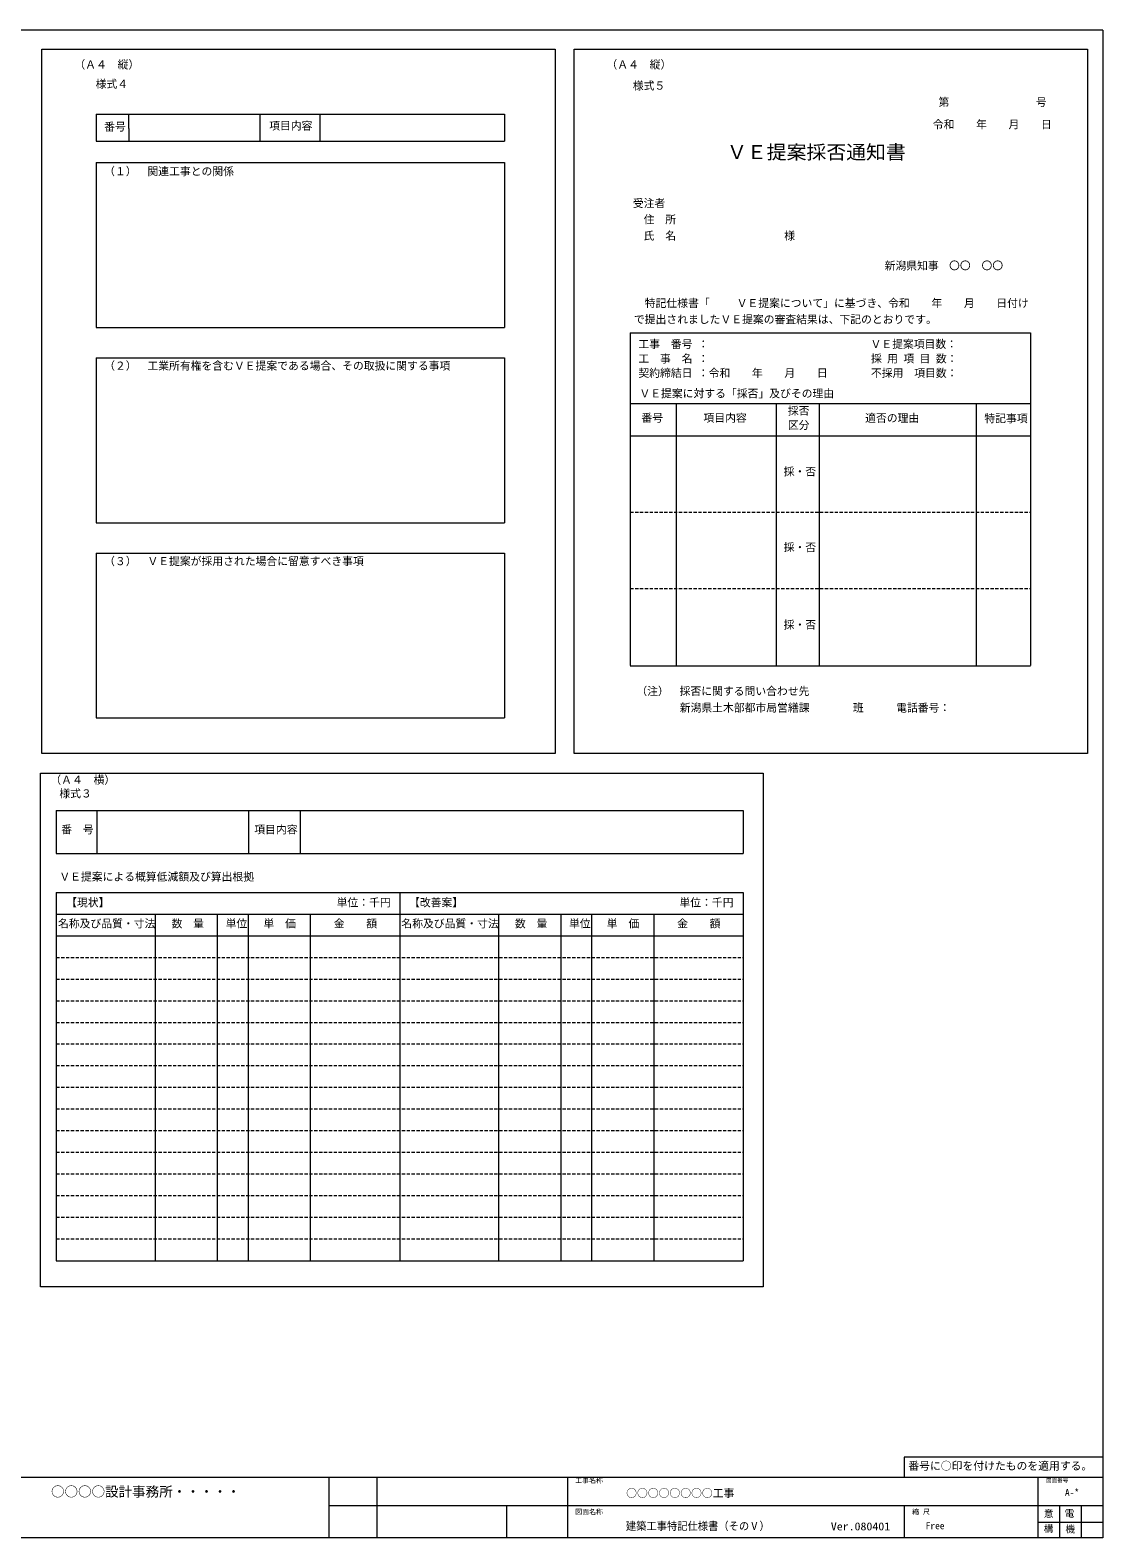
# Model space of a CAD drawing. Units: millimetres on the paper. Extents: x -400 to 400, y -277 to 280.
# Drawn here: x 4 to 400, y -277 to 280 of the extents above; entities that cross this region are included whole.
import ezdxf
from ezdxf.enums import TextEntityAlignment as Align

# ---------------------------------------------------------------- set-up
doc = ezdxf.new("R2010")
doc.units = ezdxf.units.MM
doc.linetypes.add('DASHED1', pattern=[1.8, 1.2, -0.6])
doc.layers.add('0-1_改訂部分', color=7, linetype='Continuous', lineweight=9)
doc.layers.add('0-F_外枠', color=5, linetype='Continuous', lineweight=9)
doc.layers.add('0-2', color=7, linetype='Continuous')
doc.styles.add('ＭＳ ゴシック', font='')
doc.styles.get('ＭＳ ゴシック').set_extended_font_data('MS Gothic')

msp = doc.modelspace()

# ---------------------------------------------------------------- linework, layer by layer
at = {"layer": '0-1_改訂部分'}
for p, q in [((8.056, 273.475), (197.953, 273.475)), ((8.056, 12.963), (8.056, 273.475)), ((197.953, 273.475), (197.953, 12.963)), ((204.926, 273.475), (394.822, 273.475)), ((204.926, 12.963), (204.926, 273.475)), ((394.822, 273.475), (394.822, 12.963)), ((28.157, 249.421), (179.157, 249.421)), ((28.157, 249.421), (28.157, 239.421)), ((40.242, 244.132), (40.242, 249.421)), ((88.859, 239.421), (88.859, 249.421)), ((111.059, 239.421), (111.059, 249.421)), ((179.157, 249.421), (179.157, 239.421)), ((40.242, 244.132), (40.242, 239.421)), ((28.157, 239.421), (179.157, 239.421)), ((28.157, 231.52), (179.157, 231.52)), ((28.157, 231.52), (28.157, 170.52)), ((179.157, 231.52), (179.157, 170.52)), ((28.157, 170.52), (179.157, 170.52)), ((225.726, 168.537), (373.726, 168.537)), ((225.726, 168.537), (225.726, 45.537)), ((373.726, 168.537), (373.726, 45.537)), ((28.157, 159.332), (179.157, 159.332)), ((28.157, 159.332), (28.157, 98.332)), ((179.157, 159.332), (179.157, 98.332)), ((225.726, 142.451), (373.726, 142.451)), ((242.671, 142.488), (242.671, 45.482)), ((279.631, 142.488), (279.631, 45.482)), ((295.632, 142.488), (295.632, 45.482)), ((353.673, 142.488), (353.673, 45.482)), ((225.726, 130.488), (373.726, 130.488)), ((28.157, 98.332), (179.157, 98.332)), ((28.157, 87.145), (179.157, 87.145)), ((28.157, 87.145), (28.157, 26.145)), ((179.157, 87.145), (179.157, 26.145)), ((225.726, 45.482), (373.726, 45.482)), ((225.726, 45.482), (373.726, 45.482)), ((28.157, 26.145), (179.157, 26.145)), ((197.953, 12.963), (8.056, 12.963)), ((394.822, 12.963), (204.926, 12.963)), ((13.452, -8.019), (267.452, -8.019)), ((13.452, -8.019), (13.452, -24.019)), ((28.395, -8.019), (28.395, -24.019)), ((84.566, -8.019), (84.566, -24.019)), ((103.59, -8.019), (103.59, -24.019)), ((267.452, -8.019), (267.452, -24.019)), ((13.452, -24.019), (267.452, -24.019)), ((13.452, -38.396), (267.452, -38.396)), ((13.452, -38.396), (13.452, -174.568)), ((140.452, -38.396), (140.452, -174.568)), ((267.452, -38.396), (267.452, -54.397)), ((13.452, -46.396), (267.452, -46.396)), ((50.012, -46.396), (50.012, -174.568)), ((72.992, -46.396), (72.992, -174.568)), ((84.384, -46.396), (84.384, -174.568)), ((107.374, -46.396), (107.374, -174.568)), ((177.055, -46.396), (177.055, -174.568)), ((200.034, -46.396), (200.034, -174.568)), ((211.427, -46.396), (211.427, -174.568)), ((234.416, -46.396), (234.416, -174.568)), ((13.452, -54.397), (267.452, -54.397)), ((267.452, -54.397), (267.452, -174.568)), ((13.452, -174.568), (267.452, -174.568))]:
    msp.add_line(p, q, dxfattribs=at)
at = {"layer": '0-1_改訂部分', "color": 4, "linetype": 'DASHED1'}
for p, q in [((225.726, 102.252), (373.726, 102.252)), ((225.726, 74.015), (373.726, 74.015)), ((13.452, -62.397), (267.452, -62.397)), ((13.452, -70.397), (267.452, -70.397)), ((13.452, -78.397), (267.452, -78.397)), ((13.452, -86.397), (267.452, -86.397)), ((13.452, -94.397), (267.452, -94.397)), ((13.452, -102.397), (267.452, -102.397)), ((13.452, -110.397), (267.452, -110.397)), ((13.452, -118.397), (267.452, -118.397)), ((13.452, -126.397), (267.452, -126.397)), ((13.452, -134.397), (267.452, -134.397)), ((13.452, -142.397), (267.452, -142.397)), ((13.452, -150.397), (267.452, -150.397)), ((13.452, -158.397), (267.452, -158.397)), ((13.452, -166.397), (267.452, -166.397))]:
    msp.add_line(p, q, dxfattribs=at)
at = {"layer": '0-1_改訂部分', "linetype": 'DASHED1'}
msp.add_line((13.452, -60.941), (13.368, -60.941), dxfattribs=at)
at = {"layer": '0-1_改訂部分'}
msp.add_lwpolyline([(274.883, -184.142), (7.583, -184.142), (7.583, 5.754), (274.883, 5.754)], close=True, dxfattribs=at)
at = {"layer": '0-F_外枠', "color": 7}
for p, q in [((200.25, 280.467), (0, 280.467)), ((400.5, 280.467), (200.25, 280.467)), ((400.5, 280.467), (400.5, -277)), ((-400.5, -254.584), (400.5, -254.584)), ((114.25, -254.584), (114.25, -277)), ((132, -254.584), (132, -277)), ((202.5, -254.584), (202.5, -277)), ((376.5, -254.584), (376.5, -277)), ((114.25, -265.084), (400.5, -265.084)), ((180, -265.084), (180, -277)), ((326.968, -265.468), (326.968, -277)), ((384.5, -265.084), (384.5, -277)), ((392.5, -265.084), (392.5, -277)), ((376.5, -271.234), (400.5, -271.234)), ((400.5, -277), (-391.499, -277))]:
    msp.add_line(p, q, dxfattribs=at)
msp.add_lwpolyline([(400.5, -247.193), (326.968, -247.193), (326.968, -254.584)], dxfattribs=at)

# ---------------------------------------------------------------- texts
at = {"layer": '0-2', "style": 'ＭＳ ゴシック'}
for s, p in [('（Ａ４\u3000縦）', (20.135, 265.395)), ('（Ａ４\u3000縦）', (216.921, 265.395)), ('様式４', (28.002, 258.225)), ('様式５', (226.678, 257.586)), ('第\u3000\u3000\u3000\u3000\u3000\u3000\u3000\u3000号', (339.717, 251.517)), ('番号', (31.157, 242.419)), ('項目内容', (92.178, 242.8)), ('令和\u3000\u3000年\u3000\u3000月\u3000\u3000日', (337.617, 243.258)), ('（１）\u3000関連工事との関係', (31.157, 225.925)), ('受注者', (226.67, 214.1)), ('\u3000住\u3000所', (226.67, 208.1)), ('\u3000氏\u3000名\u3000\u3000\u3000\u3000\u3000\u3000\u3000\u3000\u3000\u3000様', (226.67, 202.1)), ('新潟県知事\u3000', (319.791, 191.013)), ('〇〇\u3000〇〇', (343.62, 191.058)), (' \u3000特記仕様書「\u3000 \u3000ＶＥ提案について」に基づき、令和\u3000\u3000年\u3000\u3000月\u3000\u3000日付け', (225.078, 177.179)), (' で提出されましたＶＥ提案の審査結果は、下記のとおりです。', (225.078, 171.179)), ('工事  番号 ：                              ＶＥ提案項目数：', (228.726, 162.043)), ('（２）\u3000工業所有権を含むＶＥ提案である場合、その取扱に関する事項', (31.157, 154.023)), ('工\u3000事\u3000名 ：\u3000\u3000\u3000\u3000\u3000\u3000\u3000\u3000\u3000\u3000\u3000\u3000\u3000\u3000\u3000採 用 項 目 数：', (228.726, 156.662)), ('契約締結日 ：令和\u3000\u3000年\u3000\u3000月\u3000\u3000日\u3000\u3000\u3000\u3000不採用  項目数：', (228.726, 151.339)), ('ＶＥ提案に対する「採否」及びその理由', (229.106, 143.782)), ('採否', (284.019, 137.361)), ('番号', (229.859, 134.756)), ('項目内容', (252.801, 134.756)), ('区分', (284.019, 132.095)), ('適否の理由', (312.603, 134.686)), ('特記事項', (356.673, 134.566)), ('採・否', (282.462, 114.909)), ('採・否', (282.462, 86.9)), ('（３）\u3000ＶＥ提案が採用された場合に留意すべき事項', (31.157, 81.77)), ('採・否', (282.462, 58.251)), ('（注）\u3000採否に関する問い合わせ先', (227.975, 33.711)), ('\u3000\u3000\u3000\u3000新潟県土木部都市局営繕課\u3000\u3000\u3000\u3000班\u3000\u3000\u3000電話番号：', (228.029, 27.582)), ('\u3000（Ａ４\u3000横）', (7.248, 0.921)), ('\u3000様式３', (10.583, -4.129)), ('番\u3000号', (15.274, -17.45)), ('項目内容', (86.682, -17.45)), ('\u3000ＶＥ提案による概算低減額及び算出根拠', (10.583, -34.905)), ('【現状】\u3000\u3000\u3000\u3000\u3000\u3000\u3000\u3000\u3000\u3000\u3000\u3000\u3000\u3000\u3000\u3000\u3000\u3000\u3000\u3000\u3000単位：千円\u3000', (17.112, -44.43)), ('【改善案】\u3000\u3000\u3000\u3000\u3000\u3000\u3000\u3000\u3000\u3000\u3000\u3000\u3000\u3000\u3000\u3000\u3000\u3000\u3000\u3000単位：千円\u3000', (143.899, -44.43)), ('名称及び品質・寸法 \u3000数\u3000量  \u3000単位 \u3000単\u3000価\u3000 \u3000\u3000金\u3000\u3000額', (14.095, -52.219)), ('名称及び品質・寸法 \u3000数\u3000量  \u3000単位 \u3000単\u3000価\u3000 \u3000\u3000金\u3000\u3000額', (141.077, -52.219))]:
    msp.add_text(s, height=2.933, dxfattribs=at).set_placement(p, align=Align.BOTTOM_LEFT)
at = {"layer": '0-2', "color": 2, "style": 'ＭＳ ゴシック', "width": 1.05}
msp.add_text('ＶＥ提案採否通知書', height=5.132, dxfattribs=at).set_placement((261.485, 231.258), align=Align.BOTTOM_LEFT)
at = {"layer": '0-F_外枠', "color": 7, "style": 'ＭＳ ゴシック'}
for s, height, p in [('番号に○印を付けたものを適用する。', 2.933, (328.569, -252.74)), ('工事名称', 1.833, (205.361, -257.234)), ('図面番号', 1.466, (379.5, -256.984)), ('○○○○設計事務所・・・・・', 3.666, (11.51, -262.837)), ('○○○○○○○○工事', 2.933, (224.214, -262.837)), ('A-*', 2.566, (386.479, -262.284)), ('図面名称', 1.833, (205.361, -268.834)), ('縮 尺', 1.833, (329.968, -268.834)), ('意', 2.566, (378.664, -270.147)), ('電', 2.566, (386.387, -270.009)), ('Free', 2.566, (334.967, -274.584)), ('構', 2.566, (378.619, -275.663)), ('機', 2.566, (386.663, -275.847))]:
    msp.add_text(s, height=height, dxfattribs=at).set_placement(p, align=Align.BOTTOM_LEFT)
at = {"layer": '0-F_外枠', "color": 7, "style": 'ＭＳ ゴシック', "width": 0.95}
msp.add_text('建築工事特記仕様書（そのⅤ）', height=2.933, dxfattribs=at).set_placement((224.102, -274.997), align=Align.BOTTOM_LEFT)
at = {"layer": '0-F_外枠', "color": 3, "style": 'ＭＳ ゴシック', "width": 1.1}
msp.add_text('Ver.080401', height=2.933, dxfattribs=at).set_placement((299.901, -275.113), align=Align.BOTTOM_LEFT)

doc.saveas('drawing.dxf')
